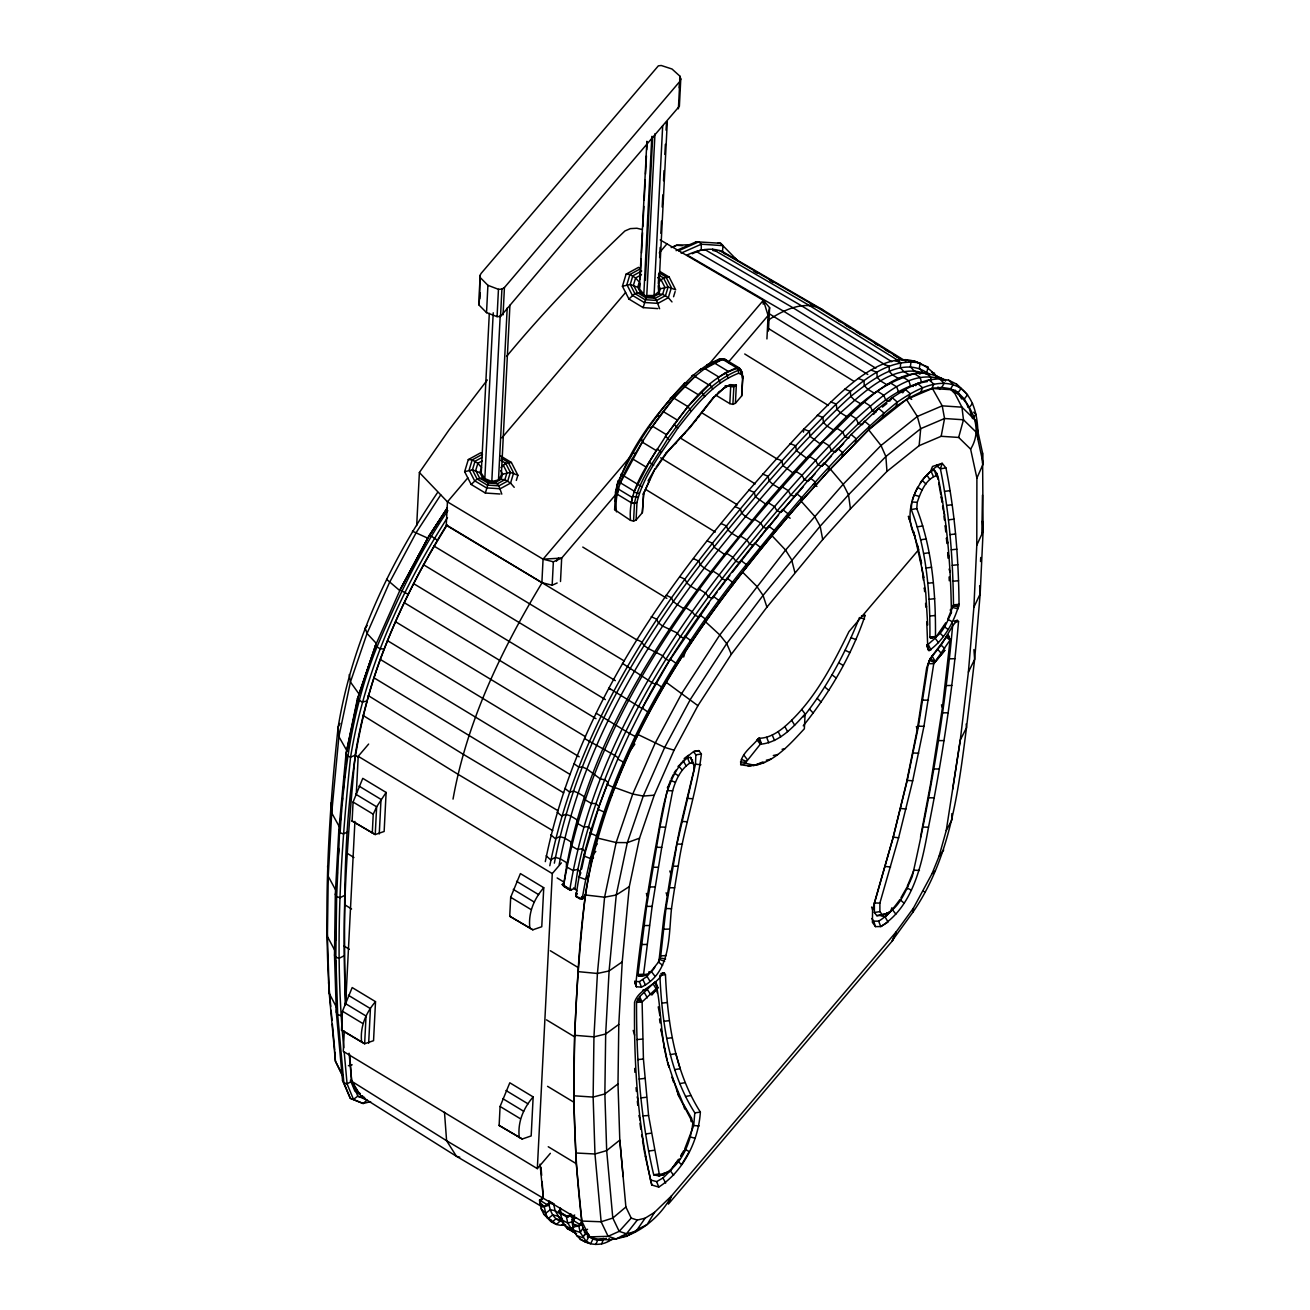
<?xml version="1.0" encoding="UTF-8"?>
<svg xmlns="http://www.w3.org/2000/svg" width="1310" height="1310" viewBox="0 0 1310 1310"><rect width="100%" height="100%" fill="white"/><g stroke="black" fill="none" stroke-linecap="round" stroke-linejoin="round"><path stroke-width="1.5" d="M970.612 449.117L958.658 437.442L941.169 436.296L919.129 445.678L886.968 471.404L850.436 508.82L822.713 539.524L766.923 607.152L731.357 654.247L697.902 705.664L674.06 750.188L654.247 795.186L639.526 838.187L629.308 886.575L622.217 961.884L618.795 1024.453L617.992 1083.894L619.794 1140.093L625.885 1207.001L631.207 1218.087L637.266 1220.101L645.142 1218.169L654.525 1212.372L671.506 1195.915L896.04 932.049L913.414 908.141L932.016 873.704L939.057 856.314L946.246 830.524L960.296 739.953L968.385 672.128L973.887 607.169L976.785 545.222L976.9 478.101L970.612 449.117C983.908 427.977 971.119 403.12 952.976 389.84L932.409 388.464L906.487 399.501L868.628 429.795L828.297 471.256L801.098 501.402C726.755 587.191 656.359 679.235 615.143 786.033L614.619 787.457C580.788 865.501 579.135 951.748 574.599 1035.293L573.813 1102.185L576.253 1163.673L581.804 1221.051C581.706 1233.66 594.183 1244.795 606.366 1238.327M981.861 533.203L982.484 495.049M982.533 463.052L982.565 453.047L975.442 420.33L961.949 407.181L952.976 389.84M575.712 893.027L576.007 896.449L580.166 899.119L584.522 898.349L585.292 894.959C605.4 772.753 670.049 663.253 746.323 567.574L746.356 564.544C792.894 507.199 839.89 448.921 897.334 402.088C915.166 389.987 940.072 375.446 961.114 388.464C975.983 400.369 978.03 421.05 978.062 438.834M957.283 620.334L952.861 625.574L941.317 644.847L929.953 659.126L926.694 667.74L917.311 729.244L906.471 782.709L892.814 838.662L872.575 909.746L872.411 922.355L875.457 926.612L880.779 926.579C913.872 906.029 922.158 862.504 928.495 827.249C942.054 759.26 952.632 690.632 958.527 621.546L957.283 620.334L954.057 621.087M342.041 1072.202L342.401 1075.756L335.409 1061.198L329.252 993.422C323.701 904.539 328.532 815.377 338.177 726.952C352.03 642.227 389.725 563.005 437.655 492.396M370.615 1101.661L363.116 1103.495L350.294 1098.32L342.532 1080.521L336.326 1012.319L334.492 955.039L335.311 894.435L338.799 830.638L346.02 753.856L357.401 698.836L375.364 645.732L400.205 589.697L429.5 535.299L447.316 508.1M335.589 940.416L336.031 908.141M345.218 1005.016C344.072 889.67 340.027 769.33 380.211 659.372C397.749 612.54 420.232 567.59 446.595 525.097L636.758 639.87M345.955 1003.935C340.747 920.963 347.707 837.86 355.157 755.248C368.372 672.881 403.12 595.231 447.218 524.95M625.885 1207.001L612.802 1218.054L601.126 1221.772L581.804 1221.051C568.736 1112.73 573.387 1003.165 585.292 894.959L604.598 897.203L616.257 894.992L629.308 886.575M692.237 253.747L701.243 249.768L701.325 244.2L698.803 241.842L696.249 241.777L676.091 250.652M741.657 395.947L742.999 376.003L742.557 378.377L742.246 372.056L739.167 367.848L725.15 359.382C713.868 360.348 704.518 368.847 695.872 375.642L693.252 375.168C660.355 407.688 628.26 446.923 615.651 492.101L617.37 494.312L631.371 502.778L634.466 503.548L636.971 502.434C643.472 474.809 662.582 451.737 677.712 428.255C694.578 406.886 712.378 383.404 738.627 373.219L742.033 374.775L742.557 378.377L741.657 395.947L735.401 403.284L732.896 404.381L729.817 403.627L715.817 395.161M680.938 763.468L687.455 757.786L690.665 757.409L693.907 764.794L693.76 770.657L679.841 828.509L670.802 873.721L663.924 916.836L658.914 961.556L647.058 976.408L639.346 981.665L636.316 981.468M741.1 373.563L741.198 370.665L739.429 368.143L736.531 367.75L722.514 359.284L719.681 358.924L708.628 363.951L699.393 370.304L701.128 368.896L703.798 369.305L722.514 359.284L725.413 359.677L730.26 363.574M692.335 763.337L692.45 759.702M662.598 965.306L658.406 961.982L660.748 955.874L665.955 908.485L676.959 844.017L695.495 764.188L695.856 754.822L693.596 751.858L698.885 750.63L701.39 754.036C696.887 791.829 683.574 828.395 678.252 866.27C675.813 880.385 673.487 894.533 671.49 908.714C668.558 936.388 671.211 972.478 641.474 987.101L636.431 986.79L635.006 982.68M980.535 561.532L980.731 557.487M341.517 1030.2L342.467 1011.238L352.177 987.56L375.511 1001.659L373.546 1040.68L364.639 1043.759L341.517 1030.2L343.646 1031.085M352.112 820.993L353.078 802.031L362.772 778.353L386.123 792.452L384.141 831.473L375.233 834.552L352.112 820.993L375.233 834.552L376.641 806.813L386.123 792.452M344.301 1031.019L343.269 1051.357L537.329 1168.635L550.364 1153.324M345.627 1004.557L354.912 821.419M356.255 794.974L358.203 756.312L368.634 744.064M361.675 1042.383C359.791 1027.105 365.703 1013.056 375.511 1001.659M372.286 833.176L373.235 814.214L376.641 806.813L355.649 794.138M368.667 1043.169L370.419 1008.602L348.362 995.272M379.261 833.962L381.014 799.395L358.973 786.066M416.695 525.556L419.38 472.517L449.215 429.68L487.304 379.982M479.984 275.477L479.149 305.181L486.534 312.648L497.079 316.643L500.518 316.463C559.861 246.215 619.515 175.949 679.382 106.257L680.774 78.944L679.874 76.127L671.997 69.004L661.255 65.5L658.373 65.828L481.098 273.43L479.984 275.477L479.149 305.181M479.82 298.811L480.115 292.949M486.534 312.648L487.909 285.318L480.541 277.867M489.318 313.303L481.228 473.09L484.831 478.625L491.807 481.441L498.504 479.968L501.337 475.039L509.934 305.148M484.831 478.625L493.231 312.779M497.079 316.643L498.455 289.313L487.909 285.318M491.807 481.441L500.207 315.579M500.518 316.463L501.91 289.133L504.432 287.545L679.792 81.466L680.774 78.944M503.056 314.858L504.432 287.545M498.504 479.968L507.199 308.046M499.126 1125.437L500.092 1106.475L509.803 1082.797L533.154 1096.912L531.172 1135.934L522.248 1139.012L499.126 1125.437L522.248 1139.012M509.721 916.23L510.687 897.268L520.398 873.59L543.748 887.705L541.767 926.727L532.842 929.805L509.721 916.23L532.842 929.805M557.159 582.983L552.165 585.226L541.881 582.623L543.06 559.19L631.453 455.323M519.3 1137.637C517.401 1122.342 523.329 1108.309 533.154 1096.912M529.895 928.43C527.995 913.135 533.923 899.102 543.748 887.705M552.165 585.226L553.36 561.793L561.679 558.076L615.946 494.328M560.5 581.509L561.679 558.076L543.06 559.19L447.447 501.845L419.38 472.517M537.329 1168.635L552.28 873.59L561.4 862.864M642.342 512.668L643.718 492.576L642.342 512.668L636.087 520.005L633.565 521.118L630.487 520.348L614.619 509.672L615.52 492.101L618.107 480.721M615.372 501.468L615.978 489.743L615.651 492.101M616.47 511.883C613.342 485.486 629.864 463.609 642.195 442.076C657.391 417.956 674.421 394.605 695.872 375.642L673.848 398.109L651.463 427.813L648.45 427.257M651.823 136.404L643.832 294.177L639.395 288.937L646.878 141.284M640.197 279.243L641.212 259.02M641.523 252.945L642.555 232.721M642.85 226.646L643.881 206.423M644.192 200.364L645.208 180.125M645.519 174.066L646.436 155.857M646.747 149.798L647.156 141.709M630.487 520.348C627.572 487.467 650.742 461.185 666.512 434.691C686.194 409.113 706.532 376.952 739.167 367.848M645.421 280.144L652.691 136.535M633.565 521.118L634.466 503.548M654.984 133.702L646.78 295.503L654.067 295.552L658.684 291.721L667.298 121.814M636.087 520.005L636.971 502.434L634.417 503.433L631.371 502.778L632.517 496.49L637.937 497.096M654.067 295.552L662.68 125.662M658.308 283.877L658.815 273.774M659.634 257.595L660.142 247.475M660.862 233.311L661.484 221.177M662.189 207.029L662.811 194.879M663.531 180.731L664.039 170.611M664.858 154.433L665.365 144.329M666.086 130.165L666.495 122.076M679.268 87.835L679.481 83.938M679.677 80.041L679.874 76.127M678.4 108.795L679.792 81.466M655.688 981.878L657.931 987.773L651.709 994.945L656.49 989.459L653.068 983.744L655.688 981.878C661.877 1009.486 660.142 1039.551 669.017 1067.159L667.576 1062.082L678.76 1096.142L692.826 1122.916C690.681 1143.45 680.217 1169.175 659.094 1175.987L653.706 1174.759C640.361 1118.38 636.365 1060.216 636.529 1002.412L639.608 996.681L653.068 983.744M729.817 403.627L730.718 386.057L725.003 385.991L733.813 386.515L736.335 385.042L735.401 403.284M763.19 304.182L763.386 300.285L660.224 239.927M766.923 338.93L768.102 315.514L769.609 307.67L763.386 300.285L707.973 365.408M768.43 331.086L769.609 307.67M801.72 709.48L805.11 713.934L804.356 728.769C788.276 745.914 767.136 771.148 740.674 764.598C740.559 753.512 752.628 746.34 758.654 738.283C768.692 738.316 777.387 732.781 784.837 726.542C814.067 700.997 832.145 665.857 848.946 631.633L918.703 549.676L908.551 516.5M952.37 621.775L947.703 619.303L953.483 604.827C952.976 559.239 949.488 513.536 940.4 468.783L942.217 463.331L945.967 467.965C955.023 512.832 958.56 558.633 959.051 604.336C954.138 621.906 944.101 640.05 929.036 650.644L926.694 644.913L929.036 650.644M746.323 567.574L760.029 550.364L760.193 547.171L754.789 543.06C713.033 594.969 672.75 648.581 642.326 708.088L629.586 733.502L636.594 737.219M336.785 882.039L337.341 872.1M338.095 858.165L338.635 848.209M339.405 834.274L339.732 828.313L336.654 896.531L335.819 957.168L337.669 1014.497L343.859 1082.748L350.294 1098.32L363.116 1103.495L367.095 1100.105L357.81 1096.142L351.669 1081.258L349.115 1053.224M336.899 881.368L337.325 873.41M338.095 859.491L338.635 849.535M339.503 833.618L339.83 827.642L331.708 812.92L331.037 802.899M732.896 404.381L733.878 386.63L736.335 385.042L730.243 384.649L723.398 388.464L712.706 398.24L689.224 427.944L666.02 453.096L656.13 467.13M915.264 536.854C901.018 511.342 917.77 475.301 942.217 463.331L932.54 466.442L931.099 469.832M911.269 509.557L911.793 501.959L917.246 502.336C920.701 492.298 925.433 479.476 936.224 475.71L938.386 478.51C947.294 522.625 950.831 567.623 951.387 612.572C947.326 620.973 940.695 640.344 929.904 637.004C930.215 593.987 926.858 550.053 911.269 509.557L916.771 508.591L917.246 502.336M742.033 374.775L741.198 370.665L738.447 370.255C707.334 382.929 687.128 412.011 668.034 438.211C655.704 459.106 639.215 479.182 634.417 503.433M679.841 1159.055L677.712 1160.906L681.56 1164.705L689.289 1151.621L684.655 1149.099L693.71 1125.552L694.808 1112.861C668.886 1072.038 662.041 1022.651 659.88 975.262L665.464 974.722C667.592 1022.046 674.47 1071.318 700.359 1112.108C698.492 1140.945 683.394 1171.287 658.75 1187.073L651.791 1184.993L645.24 1155.944M696.249 241.777L720.582 243.283L723.022 245.641L722.514 251.209L725.363 254.124M760.029 550.364L773.719 533.579L774.03 530.222L768.675 526.063L732.306 572.372M919.129 445.678L920.701 428.681L917.328 416.465L906.487 399.501M340.485 820.24L341.353 811.512M341.91 805.453L342.565 798.036M343.138 791.977L343.908 783.904M344.464 777.862L345.234 769.789M345.807 763.73L346.56 755.657M920.504 837.286L930.526 784.182L942.414 707.662L950.061 640.066L948.129 634.695L930.215 658.553L928.201 663.744L918.441 726.198L907.24 780.433L893.224 837.172L874.36 902.967L874.392 912.497L876.799 915.674C896.941 915.723 905.276 891.766 912.235 876.619C931.164 793.369 945.329 708.956 952.779 623.871M691.058 1121.573L691.402 1117.97L683.181 1103.74L672.063 1077.049L673.52 1082.191M616.944 484.405L616.764 486.108L618.5 488.024L617.37 494.312L615.52 492.101M803.456 432.169L803.767 429.172C833.7 400.303 894.533 326.632 936.65 376.723M639.395 288.937L639.984 283.287M636.005 986.119L635.808 984.187C641.081 933.719 648.728 883.529 658.16 833.684C663.466 804.618 667.969 769.363 694.365 751.088L698.885 750.63M654.902 966.846C653.362 971.823 641.065 979.831 638.019 974.46L646.6 906.389L659.962 827.003L667.134 790.65L672.652 790.782C675.583 780.351 680.463 769.445 689.715 763.19L692.4 762.846L693.907 764.794M645.961 974.82L643.587 974.28L652.134 906.373L661.746 847.374L672.652 790.782M349.721 1054.812L351.669 1081.258L446.595 1140.732L581.804 1221.149L589.418 1236.886C621.693 1248.168 657.145 1223.72 671.506 1195.915L668.378 1204.103L892.912 940.236L896.04 932.049L892.077 940.891L912.923 912.202L913.414 908.141M773.719 533.579L787.425 517.221L787.883 513.684L782.561 509.475L756.034 542.422M891.913 907.764L890.62 911.351L885.756 914.364L882.056 914.446L879.911 911.613L879.878 903.098L898.627 837.761L912.71 780.776L923.943 726.329L933.752 663.63L950.061 640.066L948.129 634.695M803.243 725.822C829.688 692.859 851.598 655.475 865.108 615.504L864.387 614.783L861.996 616.306M554.359 863.159C579.855 730.718 656.245 614.947 741.706 513.192C775.897 472.337 811.381 432.3 850.812 396.39C871.199 380.113 903.949 354.126 929.396 374.562M559.206 864.502C583.015 740.101 652.478 629.93 731.881 533.366C765.81 491.201 801.884 450.738 840.48 412.781C863.421 393.033 893.928 361.167 927.005 374.12M557.159 877.962L564.283 882.269L562.219 884.528L571.569 890.178L569.817 889.752C591.072 758.326 663.597 641.409 746.913 540.031C781.071 497.603 817.342 456.846 856.183 418.66C879.599 398.305 911.907 365.736 945.542 380.817M952.648 789.341L960.296 739.953L966.485 727.77L974.64 659.389L980.175 593.905L983.09 531.467L982.565 453.047M545.304 861.62C579.069 692.63 689.027 552.492 803.767 429.172L809.318 431.301L809.989 436.312L819.995 443.746C852.139 418.316 897.939 350.867 945.558 380.62M549.807 865.746C575.237 738.611 644.749 624.837 726.477 525.965C760.799 483.357 797.217 442.403 836.239 404.037C859.098 383.683 886.952 357.04 920.242 363.034L919.292 368.126L922.502 371.745M585.292 894.959L582.23 898.758L576.007 896.449C581.018 857.837 593.135 820.568 607.218 784.412L608.02 782.463L604.761 779.761L600.471 779.008L587.011 769.035L582.459 767.021L578.922 767.283L574.14 763.746M582.23 898.758C602.649 774.341 668.411 661.796 746.356 564.544L740.936 560.467L739.79 562.743L735.958 561.319L733.109 557.372L726.935 553.524L724.495 554.392C647.828 650.857 580.002 762.092 563.546 886.133L569.817 889.752L574.91 888.704L576.875 890.98M542.111 1181.505L543.306 1197.799L539.54 1200.091L539.851 1204.25L543.977 1206.756L548.35 1205.413L549.136 1201.401M941.169 436.296L944.543 418.512L942.217 405.838L932.409 388.464M453.031 799.1C466.786 721.564 501.714 649.383 542.225 582.491M614.619 509.672L615.078 507.314M560.811 1208.459L558.731 1211.292L560.041 1213.027L566.329 1216.597L571.438 1214.878L574.37 1218.578L572.519 1223.786L578.742 1225.865L581.034 1225.161L581.804 1221.149L578.742 1225.865L576.662 1226.504L572.535 1223.998L572.224 1219.839L575.974 1217.629M814.722 486.092L815.475 482.195L810.235 477.888L781.006 512.243L777.043 510.949L774.521 506.626L768.348 502.778L765.58 504.022L724.495 554.392L714.228 547.285L712.624 543.355L707.318 540.948M953.385 605.662L958.642 606.972M499.978 494.001L485.355 493.035L488.761 481.769L495.753 482.227L501.009 479.345L504.89 479.673L510.556 483.095L514.224 487.32M657.751 308.603L643.144 307.621L646.534 296.355L653.526 296.813L658.783 293.931L662.663 294.259L668.329 297.681L671.997 301.922M351.604 729.392L347.035 750.99L338.881 736.629L338.177 726.952L339.961 723.366M352.439 725.478L359.071 694.054L376.379 643.472L367.046 633.467L365.179 628.03L367.258 625.509M429.5 535.299L447.087 508.214M581.64 869.054L584.915 853.907M822.713 539.524L820.158 526.194L814.46 516.058L801.212 501.255L828.297 471.256L829.181 467.212L823.974 462.872L808.385 480.999L804.34 479.82L802.048 475.219L795.874 471.371L792.894 472.894L765.58 504.022L755.444 496.785L754.249 492.38L748.845 490.087M906.831 889.326L907.699 885.625M841.806 456.928L842.805 452.769L837.63 448.397L822.009 466.131L817.915 464.984L815.721 460.301L809.564 456.42L806.469 458.074L792.894 472.894L782.823 465.541L781.923 460.792L776.437 458.598M855.25 443.124L856.314 438.883L851.156 434.494L835.551 451.77L831.441 450.656L829.312 445.875L823.155 441.994C706.27 568.049 592.48 712.001 563.546 886.133L569.31 889.621M572.519 1223.786C572.978 1241.225 594.462 1249.085 608.38 1241.421L609.101 1238.605M828.297 471.256L868.628 429.795L882.596 417.022L883.726 412.765L878.568 408.376L851.156 434.494M958.658 437.442L963.472 419.773L961.949 407.181L942.217 405.838L917.328 416.465L881.008 445.498L843.181 484.258L785.574 550.069L719.812 634.941L682.019 692.99L655.131 743.212L632.746 794.024L616.142 842.559L604.598 897.203L597.425 973.477L593.954 1036.865L593.135 1097.076L594.969 1153.995L601.126 1221.772L608.118 1236.329L616.06 1238.965L626.458 1233.758L635.923 1231.449L645.142 1218.169M683.689 656.981L685.801 649.449M912.923 912.202C950.307 857.985 958.298 791.404 966.485 727.77L966.19 723.988M629.586 733.502L596.312 713.295M882.596 417.022L896.056 406.346L897.334 402.088L892.225 397.683L878.568 408.376L873.573 414.386M485.355 493.035L471.158 484.454L464.641 471.682L468.309 459.581L480.721 452.785L482.555 454.21L472.173 459.908L468.309 459.581M488.761 481.769L482.735 478.134L479.968 472.681L481.523 467.555L477.855 463.331L472.173 459.908L469.127 470.012L474.564 480.704L486.436 487.877L500.174 488.777L510.556 483.095L513.618 472.975L508.182 462.315L501.402 458.222M516.32 480.41L517.876 475.235L511.375 462.463L500.338 455.782M643.144 307.621L628.931 299.04L622.43 286.268L626.082 274.167L638.494 267.371L640.344 268.812L629.946 274.494L626.082 274.167M646.534 296.355L640.508 292.719L637.741 287.283L639.296 282.158L635.628 277.933L629.946 274.494L626.884 284.614L632.337 295.29L644.209 302.463L657.947 303.38L668.329 297.681L671.391 287.578L665.955 276.901L659.176 272.808M673.569 296.731L675.141 291.557M501.009 479.345L502.582 474.204L500.731 470.585M658.783 293.931L660.355 288.79L658.504 285.187M667.674 788.964L670.392 780.482L675.387 782.234M912.366 500.174L914.069 494.869L919.162 496.392M758.588 764.401L753.25 765.056L745.98 763.37L745.898 762.305L760.324 744.227C779.057 742.639 793.156 727.345 805.11 713.934M358.809 695.381L375.937 644.766L375.364 645.732L379.998 648.761L383.994 649.007M601.749 1243.796L603.255 1239.457M896.056 406.346L908.829 398.027L910.319 393.753L905.259 389.381L892.225 397.683L890.669 400.008M608.02 782.463L599.03 806.534L585.324 852.024L582.328 848.749L577.383 849.437L571.111 845.818L570.865 841.822L564.561 838.007L559.763 836.566L555.375 838.777L550.822 834.732M336.244 891.995L335.311 894.435L336.654 896.531L339.863 897.727L344.464 895.532M625.263 761.732L623.658 762.224L617.812 759.047L618.255 757.917L614.898 755.461L584.62 738.627M908.829 398.027L920.815 392.017L922.567 387.76L917.573 383.371L905.259 389.381L902.721 392.82M907.404 886.002L913.971 870.135L919.44 870.462M618.255 757.917L607.218 784.412L613.178 787.343L615.143 786.033M803.456 716.832C827.167 686.98 845.474 653.019 859.426 617.6L864.584 618.975M569.883 1216.531L570.98 1213.928M584.784 853.301L583.687 855.872L589.86 858.328L592.709 855.021M595.821 1244.5L597.704 1240.079M576.007 896.449L577.251 893.567M976.9 478.101L983.221 463.773L976.392 432.398L963.472 419.773L944.543 418.512L920.701 428.681L885.871 456.519L848.52 494.803L820.158 526.194L763.059 595.395L726.706 643.57L690.485 699.212L664.694 747.388L643.259 796.071L627.326 842.625L616.257 894.992L609.101 970.939L605.678 1033.999L604.86 1093.932L606.677 1150.606L612.802 1218.054L619.188 1231.351L626.458 1233.758L637.266 1220.101M650.137 478.789L643.259 494.41L655.049 468.783L648.057 480.917M976.785 545.222L983.09 531.467L982.435 521.053M617.812 759.047L629.684 733.158M679.808 576.793L685.064 579.266L686.833 582.999L690.828 586.258L697.133 590.057L699.458 589.336L705.648 593.168L708.595 596.983L712.394 598.441L713.377 596.377L718.846 600.389L718.977 603.255M914.773 493.362L917.622 487.32L922.142 490.055M973.887 607.169L980.175 593.905L979.634 585.816M920.815 392.017L931.852 388.464L933.899 384.207L928.987 379.818L917.573 383.371L915.706 385.68M693.547 558.682L698.819 561.139L700.506 564.954L704.502 568.212L710.806 572.011L713.18 571.225L719.354 575.074L722.268 578.938L726.084 580.412L727.132 578.234L732.585 582.295L732.634 585.21M968.385 672.128L974.64 659.389L973.936 649.58M671.146 778.975L673.405 774.456M592.873 1239.227L590.63 1243.73L580.101 1239.407M946.246 830.524L952.304 819.094L951.83 813.657M447.414 507.92L427.731 538.164L399.697 590.532L386.614 579.347M408.114 594.249L399.927 589.991L429.582 534.955L437.262 540.162M640.426 439.603L643.226 440.471L619.892 483.685L618.091 481.933C634.957 445.695 657.161 411.536 685.048 382.766L687.603 383.29M661.419 452.294L657.243 448.937L649.269 462.217L633.909 492.151L639.116 493.411M931.852 388.464L941.824 387.4L944.166 383.159L939.352 378.77L928.987 379.818M927.169 645.175L935.193 638.199L945.754 622.774M588.779 1236.918L586.209 1241.503L580.264 1232.448L578.742 1225.865M900.887 897.874L906.684 887.771L911.367 890.194M667.33 787.785L669.983 783.249M680.692 1155.846L683.656 1150.786M654.525 1212.372L647.156 1224.506L638.723 1228.846M585.603 1233.005L582.77 1237.672L576.596 1235.592M920.275 483.062L922.043 480.23L925.924 483.996M941.824 387.4L950.634 388.759L953.32 384.518L948.555 380.146L939.352 378.77M583.261 1227.748L580.264 1232.448L574.042 1230.352M655.36 469.275L667.019 452.474L690.435 427.044L714.081 397.159L725.396 386.958M440.75 494.852L416.302 532.417L389.414 582.655L367.046 633.467L350.425 682.002L338.881 736.629L331.708 812.92L328.237 876.308L327.418 936.503L329.252 993.422L337.374 1008.995M656.506 989.001L657.604 987.331L642.113 1001.953L636.529 1002.412M447.856 510.654C418.758 553.082 396.815 599.898 376.871 647.189C352.849 706.205 343.908 769.494 340.142 832.718L343.351 833.913L347.936 831.883M447.48 517.646C400.844 590.433 364.442 671.342 350.572 757.131C340.518 853.547 334.263 951.044 343.793 1047.754M675.944 770.198L674.142 772.949L678.547 775.897M556.488 561.106L558.682 557.814M937.272 464.723L936.552 465.77L940.4 468.783L945.967 467.965M708.988 603.058L669.361 660.731L642.08 708.514L608.953 688.077L610.411 689.502M712.673 389.152L709.873 384.108L687.865 406.575L665.48 436.279L669.459 439.947M971.823 416.76L969.089 407.639L964.324 398.977L958.134 392.689L961.114 388.464L956.447 384.059L948.555 380.146M680.758 1156.255L684.999 1150.278M678.531 1159.317L670.311 1170.796L662.991 1177.968L656.637 1181.604L650.333 1179.933M630.208 750.548L634.842 744.162M871.887 918.572L873.737 921.176L878.633 921.143C887.509 915.985 893.878 907.814 899.921 899.561L903.982 903.048M565.609 1224.735C557.094 1226.962 548.088 1221.739 545.746 1213.24L550.282 1209.703L555.129 1210.735L561.45 1214.566L559.992 1207.967L560.041 1213.027L568.082 1216.924L570.145 1214.108M939.057 856.314L943.675 850.026M677.712 1160.906L670.311 1170.796L673.651 1175.266M712.394 598.441L716.963 592.431M719.239 589.434L724.938 581.918M964.324 398.977L967.566 394.752L956.447 384.059M726.084 580.412L729.817 575.581M969.089 407.639L972.528 403.415M506.577 356.418C543.273 312.124 583.261 270.613 624.919 230.969L630.356 228.628L636.873 228.251L641.884 229.463M588.239 875.719L585.242 879.403L579.02 877.045L580.821 872.837L577.857 869.447C603.32 747.42 671.26 639.165 749.648 544.092C779.646 506.839 811.267 470.896 844.885 436.852C868.481 414.107 893.404 386.565 927.464 381.554M541.226 1208.852L545.746 1213.24L544.223 1206.657L548.808 1203.104L553.672 1204.152L555.129 1210.735L560.647 1219.921L555.915 1218.857L551.788 1222.295L543.716 1214.092L541.226 1208.852L539.704 1202.269L543.306 1197.88L540.048 1164.148M923.206 478.821L930.984 471.125L934.407 470.225L936.961 473.581L938.386 478.51M933.752 663.63L944.788 650.399L933.752 663.63L928.201 663.744M778.517 515.223L767.267 528.65L763.353 527.308L760.717 523.116L754.544 519.268L751.891 520.381L745.587 516.566L741.706 513.192L740.363 508.968L734.992 506.61M972.364 418.578L975.95 414.369L973.69 412.175M467.817 477.888L447.447 501.845L446.251 525.261L541.881 582.623M501.894 437.851L625.591 292.49M659.241 252.945L666.888 243.955M728.409 362.149L768.102 315.514L763.386 300.285M609.199 798.429L611.835 795.334M594.609 847.062L597.245 843.967M591.842 856.118L595.804 851.451M589.516 862.176L593.479 857.526M656.49 989.459L657.931 987.773M781.006 512.243L803.423 486.583M787.425 517.221L801.098 501.402L801.704 497.685L796.431 493.428L794.728 496.359L790.716 495.131L788.309 490.677L782.152 486.812L779.253 488.204L772.949 484.405L769.15 480.917L768.118 476.316L762.666 474.073M658.717 282.125L663.482 277.9L669.148 277.065L675.665 289.821L668.116 287.005L660.355 288.79M500.944 467.523L505.709 463.298L511.375 462.463M628.931 299.04L634.842 293.555L640.508 292.719M471.158 484.454L477.069 478.969L482.735 478.134M631.207 1218.087L619.188 1231.351L608.118 1236.329L589.418 1236.886M809.744 479.509L815.197 473.565M822.009 466.131L831.49 456.076M598.768 832.947L596.165 835.715L590.04 833.127L591.465 829.803L588.386 826.692L583.621 826.987L577.35 823.335L576.924 819.765L570.62 815.95L565.887 814.361L561.728 816.015L557.11 812.134M835.551 451.77L843.64 443.468M880.942 915.575L888.376 912.759L880.942 915.575L885.167 917.115L892.454 909.729L895.86 914.134M677.99 766.53L681.822 762.764M561.597 1225.243L563.889 1223.049M606.235 809.891L603.943 811.971L597.9 809.22L599.03 806.534L595.853 803.62L591.318 803.407L585.062 799.755L584.407 796.709L578.103 792.894L573.452 791.093L569.588 792.108L564.905 788.391M932.016 873.704L935.242 870.904M651.791 1184.993C637.642 1125.224 633.843 1063.524 634.548 1002.265C638.756 988.641 656.277 986.168 662.713 973.183L664.285 972.757L665.464 974.722M675.027 443.779L676.517 442.534M693.252 375.168L691.68 376.461L701.128 368.896M680.48 437.9L681.855 436.803M683.64 383.895L685.048 382.766M718.257 392.541L719.943 391.182M882.383 407.082L886.886 403.529M717.634 360.528L719.681 358.924L725.15 359.382M683.755 434.232L685.064 433.217M712.706 398.24L714.081 397.159M670.245 398.338L671.441 397.421L673.848 398.109L687.865 406.575L691.238 411.029M684.164 758.555L688.454 755.28M617.992 1083.894L604.86 1093.932L593.135 1097.076L573.78 1095.782M689.224 427.944L690.435 427.044M357.81 1096.142L353.471 1099.368L347.084 1083.878L344.17 1051.766M618.795 1024.453L605.678 1033.999L593.954 1036.865L574.599 1035.293M694.726 421.345L695.823 420.575M723.398 388.464L730.243 384.649M622.217 961.884L609.101 970.939L597.425 973.477L578.07 971.627M698.05 417.251L699.049 416.58M767.84 320.442C783.298 310.11 804.553 299.45 822.598 309.7L905.865 361.314M738.627 373.219L738.447 370.255L736.531 367.75L725.363 372.81L717.798 377.771L720.402 382.995M656.703 415.565L659.962 415.778M666.02 453.096L667.019 452.474M703.552 410.259L704.452 409.702M637.184 1229.795L626.426 1236.427L620.727 1236.624M930.968 638.298L936.486 636.742M659.094 1175.987L664.448 1172.859M641.671 271.006L632.812 275.853L630.225 284.466L634.842 293.555L644.962 299.679L656.67 300.448L665.513 295.618L668.116 287.005L663.482 277.9L658.422 274.854M641.474 274.723L635.628 277.933L633.483 285.056L637.299 292.572L645.65 297.616L655.344 298.271L662.663 294.259L664.825 287.136L660.977 279.619L657.636 277.589M482.113 457.386L475.039 461.267L472.435 469.864L477.069 478.969L487.189 485.077L498.897 485.863L507.74 481.032L510.343 472.402L505.709 463.298L500.666 460.252M482.244 460.94L477.855 463.331L475.694 470.454L479.542 477.97L487.893 483.013L497.571 483.685L504.89 479.673L507.035 472.55L503.204 465.017M571.127 1216.892L574.697 1215.009M608.38 1241.421L613.735 1238.589M673.16 247.017L676.517 245.281L690.239 244.659M753.627 765.662L762.993 761.912M343.646 956.005L339.044 958.347L335.819 957.168L334.492 955.039M715.817 361.363L706.761 365.457L708.628 363.951L711.346 364.344M678.547 250.767L698.803 241.842M681.118 253.108L701.325 244.2L723.022 245.641M671.178 247.557L676.517 245.281L682.428 245.674M822.598 309.7L725.658 253.419C713.786 246.051 698.983 249.62 687.095 254.975L783.724 311.272L875.85 368.257M464.641 471.682L472.435 469.864L479.968 472.681M622.43 286.268L630.225 284.466L637.741 287.283M502.582 474.204L510.343 472.402L517.876 475.235M639.526 838.187L627.326 842.625L616.142 842.559L597.311 838.023M362.346 1095.717L359.038 1096.928L362.69 1096.028M584.309 1230.45L587.584 1229.288M584.506 1234.822L587.322 1233.807L590.614 1237.41L587.322 1236.853M575.221 1226.733L570.292 1228.436L564.02 1224.85L560.041 1213.027M908.19 375.855C865.501 389.741 837.188 427.584 806.469 458.074L796.431 450.673L795.661 445.777L790.143 443.615M759.702 763.615L764.483 762.42M748.157 766.334L753.25 765.056M598.048 1239.784L603.697 1238.392M348.394 1065.718L352.161 1064.801M638.527 976.245L643.783 975L638.232 975.852M643.914 974.869L646.943 974.165M766.284 760.226L770.739 759.178M876.799 915.674L882.056 914.446M740.674 764.598L745.98 763.37M660.862 973.559L664.285 972.757M642.571 990.311L646.96 989.345M773.309 755.51L777.698 754.527M930.346 638.183L935.471 636.545C935.798 593.348 932.409 549.25 916.771 508.591M665.889 1172.565L668.739 1171.942M782.086 749.287L784.87 748.731M685.474 1096.503L690.943 1095.471M366.325 701.194L361.969 701.996L357.401 698.836L358.187 697.264L346.02 753.856L347.363 755.886L350.572 757.131L355.157 755.248L358.613 757.409M648.646 972.053L651.381 971.578L654.836 976.065M679.71 1083.616L685.195 1082.633M674.65 1069.615L680.168 1068.698L675.862 1053.698L670.327 1054.566M917.229 526.866L922.748 525.965M874.392 912.497L879.911 911.613M659.241 1173.924L653.706 1174.759L663.941 1174.759L659.241 1173.924L648.581 1115.514L643.423 1059.02L642.113 1001.953L639.608 996.681M920.717 539.785L926.236 538.95M648.614 1151.064L654.165 1150.278M923.632 553.524L929.167 552.738M695.856 754.822L701.39 754.036M666.708 1038.453L672.259 1037.667M944.543 491.381L950.094 490.628M694.808 1112.861L700.359 1112.108M645.601 1133.936L651.168 1133.183M925.99 568.032L931.557 567.295M861.456 615.978L865.108 615.504M946.639 505.431L952.206 504.71M663.842 1021.325L669.394 1020.605M948.473 519.841L954.024 519.153M927.808 583.277L933.375 582.623M638.035 975.262L643.587 974.607M661.697 1003.165L667.265 1002.51M640.885 1097.911L646.436 1097.256M950.012 534.627L955.579 533.989M639.149 1079.047L644.733 1078.408M951.273 549.807L956.84 549.201M952.255 565.347L957.823 564.757M929.085 599.292L934.652 598.703M637.872 1059.593L643.423 1059.02M952.96 581.247L958.527 580.707M637.004 1039.583L642.571 1039.059M929.772 616.011L935.356 615.487M953.483 604.827L959.051 604.336M929.904 637.004L935.471 636.545M654.247 795.186L643.259 796.071L632.746 794.024L614.619 787.457M954.826 621.792L958.527 621.546M727.983 386.221L733.813 386.515M642.981 1115.874L648.581 1115.514M660.748 955.874L666.315 955.547M498.455 289.313L501.91 289.133M638.019 974.46L643.587 974.28M663.368 929.249L668.935 929.085M949.39 658.848L954.941 658.701M946.246 685.572L951.797 685.457M641.442 944.526L646.993 944.428M643.881 925.581L649.433 925.499M942.611 712.837L948.162 712.787M646.6 906.389L652.134 906.373M938.468 740.608L944.002 740.641M669.082 887.738L674.617 887.754M649.547 886.935L655.082 886.968M922.944 700.13L928.479 700.179M652.773 867.22L658.291 867.302M933.817 768.937L939.335 769.019M656.228 847.275L661.746 847.374M672.75 866.156L678.252 866.27M874.36 902.967L879.878 903.098M717.896 243.218L720.582 243.283L737.579 260.608L735.172 258.267M918.441 726.198L923.943 726.329M928.659 797.741L934.161 797.888M953.369 605.777L958.871 605.941M659.962 827.003L665.464 827.183M922.993 827.036L928.495 827.249M676.959 844.017L682.461 844.246M665.955 908.485L671.49 908.714M913.201 752.972L918.687 753.234M575.614 1152.98L594.969 1153.995L606.677 1150.606L619.794 1140.093L623.118 1176.576M681.691 821.419L687.177 821.73M907.24 780.433L912.71 780.776M740.461 761.962L745.898 762.305M701.243 249.768L705.108 250.03M712.853 250.554L716.717 250.816M693.71 1125.552L699.18 1125.929M686.964 798.347L692.417 798.74M900.576 808.516L906.029 808.974M695.495 764.188L700.916 764.745M893.224 837.172L898.627 837.761M885.167 866.369L890.554 867.073M584.604 1241.618L588.141 1242.109M564.02 1224.85L567.394 1228.698L575.139 1231.466M563.398 1221.673C554.064 1221.198 549.823 1211.16 548.808 1203.104M660.273 958.003L665.545 958.953M730.718 386.057L733.878 386.63M632.664 452.54L635.252 453.751M961.622 398.993L958.724 393.786L953.958 392.705L950.241 388.939M952.878 607.578L958.085 608.79M563.185 1221.853L560.107 1221.133L556.292 1224.49L552.755 1221.231M913.332 386.466L910.434 385.762L908.862 380.899L902.737 377.018L898.987 378.836L892.683 375.02L889.212 371.385L889.261 366.26L883.513 364.18M901.296 392.46L898.463 391.755L896.695 386.892L890.571 383.011L887.001 384.829L880.697 381.014L877.16 377.378L876.947 372.269L871.281 370.173M543.06 559.19L553.36 561.793M889.883 401.155L885.691 400.074L883.759 395.227L877.618 391.346L874.228 393.147L867.924 389.348L864.322 385.713L863.912 380.604L858.296 378.475M876.374 411.831L872.214 410.75L870.2 405.887L864.06 402.006L860.768 403.84L854.447 400.025L850.812 396.39L850.255 391.264L844.688 389.152M849.027 437.933L844.885 436.852L842.788 432.022L836.648 428.141L833.438 429.942L827.118 426.127L823.45 422.475L822.844 417.399L817.276 415.286M342.532 1080.521L343.859 1082.748L347.084 1083.878L351.669 1081.258L361.38 1096.585L364.639 1097.436M459.761 1157.172L456.453 1156.304L361.38 1096.585M690.157 1136.916L695.299 1138.324M674.06 750.188L664.694 747.388L637.954 734.501M412.404 531.172L427.731 538.164M931.59 372.204L934.636 373.268M923.599 365.392L928.119 366.964L926.89 372.056L928.97 374.48M905.128 359.579L911.023 361.675L910.385 366.767L913.676 370.402L919.98 374.202M753.528 545.484L749.648 544.092L746.913 540.031L740.74 536.183L738.185 537.182L731.881 533.366L727.967 530.026L726.477 525.965L721.155 523.591M340.878 1015.659L337.669 1014.497L336.326 1012.319L336.998 1001.544M894.861 360.61L900.674 362.706L900.347 367.799L903.72 371.45L910.024 375.266L914.003 373.448L920.111 377.345L921.487 382.192M659.7 959.493L664.645 961.344M830.671 401.908L836.239 404.037L836.828 409.146L840.48 412.781L846.8 416.613L850.043 414.779L856.183 418.66L858.246 423.523L862.389 424.587L864.551 421.132L869.709 425.521L868.628 429.795L881.008 445.498L885.871 456.519L886.968 471.404M637.217 1000.07L642.113 1001.953L638.035 998.531M929.281 660.371L934.177 662.287L935.225 661.452L932.016 655.95M741.345 759.374L746.241 761.274M851.058 637.692L855.97 639.64M698.77 616.879L694.988 615.372L692.008 611.59L685.834 607.758L683.525 608.446L677.221 604.647L673.193 601.437L671.408 597.72L666.168 595.231M360.365 1093.572L354.928 1091.23L350.409 1080.308M641.933 486.861L620.94 474.171M651.267 616.633L656.49 619.139L658.324 622.725L662.369 625.918L677.123 632.959L680.136 636.644L683.902 638.167L684.803 636.251L690.304 640.23L690.501 642.915M923.353 891.226L924.827 891.946M845.13 650.268L849.862 652.576M636.611 639.427L641.818 642.031L643.8 645.273L647.893 648.335L662.516 655.639L665.644 659.061L669.361 660.731L670.13 659.126L675.649 663.024L676.025 665.333M914.282 360.921L922.076 364.851M547.171 1217.923L551.575 1220.15M950.634 388.759L958.134 392.689M567.394 1228.698L576.547 1233.774M622.463 663.368L651.741 682.477L655.393 684.279L655.901 683.214L661.517 686.948L662.107 688.749M561.548 1219.61L567.836 1223.18L573.665 1232.268M571.733 1230.941L576.416 1233.643M584.244 1231.94L588.927 1234.626M569.817 889.752L562.219 884.528M719.501 250.488L816.392 306.769L903.147 360.545M753.889 271.219L757.409 273.266M769.756 280.438L773.277 282.485M810.317 303.985L813.837 306.032M712.509 249.178L809.334 305.459L899.593 361.396M704.731 249.506L801.507 305.77L891.799 361.707M696.232 251.438L792.943 307.735L885.02 364.737M768.61 313.368L867.777 374.48M813.395 484.34L816.932 486.403M786.622 516.124L790.159 518.203M838.695 662.745L843.247 665.447M548.792 1200.844L554.048 1203.939M542.536 1207.001L456.453 1156.304L446.595 1140.732L444.483 1112.223M558.06 810.759L463.167 754.249L368.143 695.528M552.722 830.606L457.812 774.177L362.821 715.293M563.677 792.861L373.759 677.679M585.505 736.728L395.489 621.71M579.2 756.803L387.482 640.655M570.161 774.505L380.211 659.372M433.97 546.057L624.1 660.895M596.001 718.682L404.217 602.649M659.683 271.35L669.148 277.065M735.5 366.751L740.527 369.567L740.936 372.384M714.048 362.772L728.065 371.238M704.796 368.519L718.797 376.985M694.873 376.445L708.874 384.911M684.491 386.368L698.508 394.834M663.122 411.487L677.139 419.953M652.511 426.225L666.512 434.691M642.195 442.076L656.195 450.542M632.37 458.762L646.37 467.228M620.219 482.702L634.236 491.168M618.222 488.99L632.222 497.456M423.49 564.725L615.34 680.643M605.367 699.589L413.583 583.605M358.203 756.312L552.28 873.59M573.633 887.918L574.91 888.704L577.857 869.447L572.798 870.429L566.51 866.811L566.395 862.537L560.091 858.721L555.243 857.379L550.708 859.933L546.188 855.807M581.591 896.58L584.522 898.349M516.582 881.319L538.656 894.648M513.274 889.375L534.251 902.066M353.078 802.031L373.235 814.214M510.687 897.268L530.861 909.451M550.347 950.749L578.349 967.664M546.516 1019.868L574.517 1036.799M547.564 1086.334L573.813 1102.185M505.988 1090.51L528.045 1103.855M345.054 1003.345L366.047 1016.02L364.639 1043.759L345.398 1032.133M502.68 1098.582L523.656 1111.273M342.467 1011.238L362.641 1023.421M500.092 1106.475L520.25 1118.658M548.251 1146.741L576.253 1163.673M558.731 1211.292L568.082 1216.924M539.54 1200.091L548.35 1205.413M572.224 1219.839L581.034 1225.161M562.203 1218.873L557.471 1216.007L552.656 1214.959L548.284 1218.464L543.716 1214.092M582.77 547.072L666.856 598.375M702.307 413.108L777.305 459.106M680.201 437.917L755.231 483.914M660.649 457.812L737.432 504.874M645.502 489.318L715.325 532.057M744.735 353.995L828.378 405.461M908.223 397.241L911.694 399.386M768.774 328.728L854.038 381.357M836.615 319.591L840.087 321.752M845.294 324.978L850.501 328.204M855.692 331.43L860.899 334.656M874.769 343.253L878.24 345.398M885.167 349.704L888.638 351.85M893.846 355.075L899.053 358.301M347.068 853.219L353.962 857.526M344.677 904.686L351.588 908.993M344.121 946.033L349.295 949.275M642.326 708.088L648.908 712.771M924.205 372.417L930.313 376.298L931.443 381.128M933.26 373.792L939.352 377.673M649.269 462.217L653.657 465.23M665.971 682.133L697.902 705.664M930.215 658.553L934.554 661.55M699.72 614.816L705.206 618.844L705.37 621.644L719.812 634.941L726.706 643.57L731.357 654.247M945.787 636.889L950.061 640.066L947.376 635.006M943.822 626.245L948.063 629.471M831.981 674.781L836.206 678.04M653.526 296.813L656.67 300.448L659.585 308.718M495.753 482.227L498.897 485.863L501.796 494.132M824.645 686.915L828.804 690.304M673.962 424.243L677.712 428.255M817.178 698.328L821.124 702.029M940.695 644.733L944.608 648.483M539.704 1202.269L544.223 1206.657M941.006 377.706L943.56 380.227M742.655 572.224L756.64 586.143L763.059 595.395L766.923 607.152M954.974 390.02L958.724 393.786M939.581 632.648L943.364 636.562M771.967 535.692L785.574 550.069L791.633 559.763L794.842 572.339M809.531 709.119L813.264 713.115M701.62 391.755L704.649 396.586M937.518 649.154L941.186 653.215M678.645 766.088L682.313 770.165M830.294 469.046L843.181 484.258L848.52 494.803L850.436 508.82M725.363 372.81L727.394 375.282L727.754 378.148M937.976 387.007L939.958 389.43M756.934 739.773L760.324 744.227M743.867 755.117L747.257 759.571M935.193 638.199L938.5 642.719M359.071 694.054L350.425 682.002L349.246 674.584M926.661 474.629L929.74 479.394M647.615 989.852L650.677 994.617M791.666 720.303L794.679 725.167M647.058 976.408L650.006 981.305M885.167 917.115L888.065 922.027L880.779 926.579L878.633 921.143M683.247 760.864L686.096 765.826M644.504 992.816L647.337 997.811M784.837 726.542L787.621 731.619M351.293 1080.144L358.858 1094.063M336.359 891.324L328.237 876.308L327.598 865.959M758.032 738.709L760.75 743.802M334.639 950.11L327.418 936.503L326.779 925.892M662.991 1177.968L665.676 1183.094M342.647 1075.313L335.409 1061.198L334.836 1051.881M928.348 644.766L930.935 649.973M642.981 979.782L645.502 985.022M778.189 731.586L780.711 736.859M654.836 982.156L657.26 987.429M930.984 471.125L933.359 476.463M758.654 738.283L761.012 743.638M772.261 735.106L774.554 740.51M687.455 757.786L689.715 763.19M639.346 981.665L641.474 987.101M766.678 737.333L768.774 742.803M656.637 1181.604L658.75 1187.073M871.592 907.044L872.575 909.746M916.329 726.526L917.311 729.244M669.819 871.003L670.802 873.721M950.356 610.214L951.338 612.965M646.354 893.436L647.32 896.237M666.119 892.765L667.085 895.565M941.464 704.813L942.414 707.662M759.505 738.038L761.356 743.54M934.407 470.225L936.224 475.71M634.875 981.255L635.808 984.187M690.665 757.409L692.4 762.846M873.737 921.176L875.457 926.612M926.858 645.224L928.282 650.202M634.793 981.387L636.431 986.79M633.188 1030.43L634.597 1035.162M950.454 609.428L951.387 612.572M949.111 569.048L950.045 572.241M926.76 621.841L927.791 648.286M947.654 552.591L949.062 557.421M634.892 982.238L635.858 985.529M945.394 525.539L946.328 528.798M947.834 542.946L946.426 538.066L946.884 543.503M922.993 574.271L925.744 592.644L927.693 625.001M925.269 591.023L924.336 587.764L924.647 591.678M691.402 1117.97L692.826 1122.916M659.945 1015.741L658.242 1006.866M677.254 1090.952L678.76 1096.142M637.151 1096.879L638.085 1100.138M638.887 1115.514L640.295 1120.427M943.642 511.719L944.576 515.01M683.181 1103.74L684.688 1108.997M662.221 1033.901L660.797 1028.956L667.167 1060.298M663.826 1046.035L665.267 1051.046M645.29 1155.6L646.239 1158.941M908.387 516.32L909.369 519.775M913.807 531.762L923.943 577.563M641.589 1135.066L642.997 1140.028M942.561 501.55L941.153 496.572L942.021 502.352M917.262 544.616L921.585 563.234M926.53 606.776L925.613 603.37L925.761 607.12M566.329 1216.597L567.836 1223.18L572.879 1221.477L571.438 1214.878M967.042 403.546L967.861 407.344M936.961 473.581L938.009 479.329M938.713 483.161L940.793 494.656M642.555 1140.732L644.815 1153.946M920.16 558.224L921.045 563.627M921.634 567.23L922.518 572.634M942.594 506.217L943.167 510.081M639.968 1123.341L640.786 1129.204M943.921 515.993L944.412 519.955M659.536 1018.902L660.043 1022.913M922.977 576.416L923.419 580.199M637.348 1101.333L637.79 1105.378M945.132 525.916L945.771 531.991M328.597 982.565L330.759 1006.375M331.119 1010.337L332.019 1020.261M332.38 1024.224L334.721 1050.014M658.193 285.907L658.684 291.721M636.07 1087.644L636.382 1091.443M541.046 1167.259L541.652 1175.397M656.965 988.968L657.243 992.947M947.785 554.441L948.031 558.158M634.695 1068.42L634.908 1072.333M949.079 576.957L949.275 580.772M335.688 960.688L336.015 970.906"/></g></svg>
